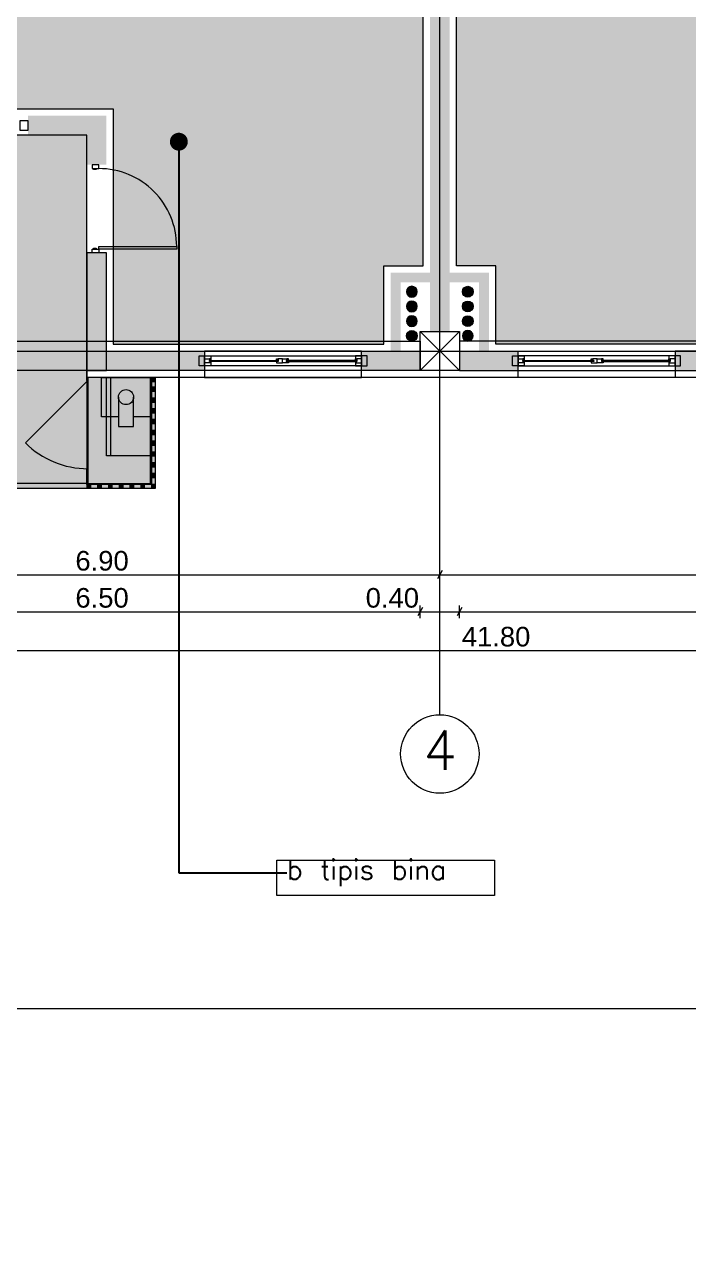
# Model space of a CAD drawing. Header units: millimetres. Extents: x 476244520 to 476657119, y 4620824743 to 4621446928.
# Drawn here: x 476406821 to 476413588, y 4621140540 to 4621153121 of the extents above; entities that cross this region are included whole.
import ezdxf

# ---------------------------------------------------------------- set-up
doc = ezdxf.new("R2010")
doc.units = ezdxf.units.MM
doc.header["$MEASUREMENT"] = 0
for name, color, linetype, lineweight in [('0_Pen_No__42_Pen_No__250_Pen_No__5', 5, 'Continuous', 0), ('2D Drafting - General_Pen_No__1_Pen_No__7', 7, 'Continuous', 0), ('2D Drafting - General_Pen_No__250_Pen_No__7_Pen_No__250', 7, 'Continuous', 0), ('2D Drafting - General_Pen_No__250_Pen_No__7_Pen_No__7', 7, 'Continuous', 0), ('2D Drafting - General_Pen_No__7_Pen_No__7_Pen_No__7', 7, 'Continuous', 0), ('Annotation - Text_Pen_No__7_Pen_No__5', 5, 'Continuous', 0), ('Doors_Pen_No__7_Pen_No__7_Pen_No__7', 7, 'Continuous', 0), ('G-Anno-Nplt_Pen_No__151', 151, 'Continuous', 0), ('G-Anno-Nplt_Pen_No__255', 255, 'Continuous', 0), ('G-Anno-Nplt_Pen_No__4', 7, 'Continuous', 0), ('gegmebi_Pen_No__1_Pen_No__7', 7, 'Continuous', 0), ('kar-panjara_Pen_No__7_Pen_No__7_Pen_No__7', 7, 'Continuous', 0), ('New_2D Drafting - General_Pen_No__250_Pen_No__7_Pen_No__255', 255, 'Continuous', 0), ('New_2D Drafting - General_Pen_No__2_Pen_No__250', 7, 'Continuous', 0), ('New_2D Drafting - General_Pen_No__30_Pen_No__9_Pen_No__9_Pen_No__255', 255, 'Continuous', 0), ('New_2D Drafting - General_Pen_No__30_Pen_No__9_Pen_No__9_Pen_No__7', 7, 'Continuous', 0), ('New_reg_nak_Pen_No__250', 7, 'Continuous', 0), ('New_reg_nak_Pen_No__7', 7, 'Continuous', 0), ('New_Structural - Bearing_Pen_No__1', 1, 'Continuous', 0), ('New_Structural - Bearing_Pen_No__250', 7, 'Continuous', 0), ('shaxtebi da milebi_Pen_No__1_Pen_No__1_Pen_No__1', 1, 'Continuous', 0), ('shaxtebi da milebi_Pen_No__5_Pen_No__5_Pen_No__5', 5, 'Continuous', 0), ('zoma_Pen_No__142', 142, 'Continuous', 0), ('zoma_Pen_No__5_Pen_No__5', 5, 'Continuous', 0)]:
    doc.layers.add(name, color=color, linetype=linetype, lineweight=lineweight)
doc.layers.add('shaxtebi da milebi_Pen_No__5_Pen_No__5_Pen_No__252', color=7, linetype='Continuous', lineweight=0, true_color=0x666666)
doc.layers.add('zoma', color=7, linetype='Continuous')
doc.styles.add('GENERATED_STYLE_2', font='arial.ttf')
doc.linetypes.add('Break', pattern='A,0,[1,A-4 бѓЎбѓђбѓ®бѓљбѓ\x98 - nikas1.Shx,S=15.679026,R=0,X=0,Y=0],-1975.557214,0', length=1975.557214)
doc.dimstyles.new('GENERATED_STYLE__1', dxfattribs={"dimtxt": 200, "dimasz": 64.421331, "dimexe": 0.18, "dimexo": 3, "dimgap": 0.09, "dimtad": 1, "dimtih": 1, "dimtoh": 1, "dimlfac": 0.001, "dimzin": 0, "dimdsep": 46, "dimtxsty": 'GENERATED_STYLE_2', "dimblk": 'ARROWHEAD_2', "dimblk1": 'ARROWHEAD_2', "dimblk2": 'ARROWHEAD_2', "dimcen": 0.09, "dimclrd": 142, "dimclre": 142, "dimclrt": 142, "dimadec": 0, "dimazin": 0, "dimtfac": 1, "dimtdec": 4, "dimtmove": 0, "dimatfit": 3, "dimfxl": 1, "dimtolj": 1, "dimtzin": 0, "dimarcsym": 0})
doc.dimstyles.new('GENERATED_STYLE__18', dxfattribs={"dimtxt": 0.18, "dimasz": 364.8, "dimexe": 0.18, "dimexo": 0.0625, "dimgap": 0.09, "dimtad": 0, "dimtih": 1, "dimtoh": 1, "dimdec": 4, "dimzin": 0, "dimdsep": 46, "dimcen": 0.09, "dimadec": 0, "dimazin": 0, "dimtfac": 1, "dimtdec": 4, "dimtmove": 0, "dimatfit": 3, "dimldrblk": 'ARROWHEAD_11', "dimfxl": 1, "dimtolj": 1, "dimtzin": 0, "dimarcsym": 0})
doc.dimstyles.new('GENERATED_STYLE__2', dxfattribs={"dimtxt": 200, "dimasz": 64.421331, "dimexe": 0.18, "dimexo": 3, "dimgap": 0.09, "dimtad": 1, "dimtih": 1, "dimtoh": 1, "dimlfac": 0.001, "dimzin": 0, "dimdsep": 46, "dimtxsty": 'GENERATED_STYLE_2', "dimblk": 'ARROWHEAD_2', "dimblk1": 'ARROWHEAD_2', "dimblk2": 'ARROWHEAD_2', "dimcen": 0.09, "dimclrd": 142, "dimclre": 142, "dimclrt": 142, "dimadec": 0, "dimazin": 0, "dimtfac": 1, "dimtdec": 4, "dimtmove": 2, "dimatfit": 3, "dimfxl": 1, "dimtolj": 1, "dimtzin": 0, "dimarcsym": 0})

# ---------------------------------------------------------------- blocks, each defined once
blk = doc.blocks.new('*D438', base_point=(476844527, 4621385791))
at = {"layer": 'zoma_Pen_No__142', "color": 142, "linetype": 'Continuous', "lineweight": 0, "transparency": 16777216}
for p, q in [((476404379, 4621127952), (476404330, 4621127868)), ((476404354, 4621127847), (476404354, 4621127974)), ((476404354, 4621127910), (476410854, 4621127910)), ((476410879, 4621127952), (476410830, 4621127868)), ((476410854, 4621127847), (476410854, 4621127974))]:
    blk.add_line(p, q, dxfattribs=at)
at = {"layer": 'zoma_Pen_No__142', "color": 142, "lineweight": 0, "transparency": 16777216, "char_height": 200, "attachment_point": 7, "style": 'GENERATED_STYLE_2'}
for s, insert in [('\\A1;{\\pql;\\fArial CYR|b0|i0|c204|p34;6.50}', (476407338, 4621127950)), ('\\A1;{\\pql;\\fArial CYR|b0|i0|c204|p34;0.40}', (476410298, 4621127950))]:
    blk.add_mtext(s, dxfattribs=dict(at, insert=insert))
blk = doc.blocks.new('ARROWHEAD_2')
at = {"color": 0, "linetype": 'Continuous', "lineweight": 0}
for p, q in [((0, 0), (-1, 0)), ((-0.38, -0.66), (0.38, 0.66))]:
    blk.add_line(p, q, dxfattribs=at)
blk = doc.blocks.new('*D439', base_point=(476844527, 4621385791))
at = {"layer": 'zoma_Pen_No__142', "color": 142, "linetype": 'Continuous', "lineweight": 0, "transparency": 16777216}
for p, q in [((476410879, 4621127952), (476410830, 4621127868)), ((476410854, 4621127847), (476410854, 4621127974)), ((476410854, 4621127910), (476411254, 4621127910)), ((476411279, 4621127952), (476411230, 4621127868)), ((476411254, 4621127847), (476411254, 4621127974))]:
    blk.add_line(p, q, dxfattribs=at)
blk = doc.blocks.new('*D440', base_point=(476844527, 4621385791))
at = {"layer": 'zoma_Pen_No__142', "color": 142, "linetype": 'Continuous', "lineweight": 0, "transparency": 16777216}
for p, q in [((476411279, 4621127952), (476411230, 4621127868)), ((476411254, 4621127847), (476411254, 4621127974)), ((476411254, 4621127910), (476417754, 4621127910)), ((476417779, 4621127952), (476417730, 4621127868)), ((476417754, 4621127847), (476417754, 4621127974))]:
    blk.add_line(p, q, dxfattribs=at)
at = {"layer": 'zoma_Pen_No__142', "color": 142, "lineweight": 0, "transparency": 16777216, "char_height": 200, "attachment_point": 7, "style": 'GENERATED_STYLE_2'}
for s, insert in [('\\A1;{\\pql;\\fArial CYR|b0|i0|c204|p34;6.50}', (476414238, 4621127950)), ('\\A1;{\\pql;\\fArial CYR|b0|i0|c204|p34;0.40}', (476417198, 4621127950))]:
    blk.add_mtext(s, dxfattribs=dict(at, insert=insert))
blk = doc.blocks.new('*D498', base_point=(476844527, 4621385791))
at = {"layer": 'zoma_Pen_No__142', "color": 142, "linetype": 'Continuous', "lineweight": 0, "transparency": 16777216}
for p, q in [((476404179, 4621147553), (476404130, 4621147468)), ((476404154, 4621147447), (476404154, 4621147574)), ((476404154, 4621147511), (476411054, 4621147511)), ((476411079, 4621147553), (476411030, 4621147468)), ((476411054, 4621147447), (476411054, 4621147574))]:
    blk.add_line(p, q, dxfattribs=at)
at = {"layer": 'zoma_Pen_No__142', "color": 142, "lineweight": 0, "transparency": 16777216, "insert": (476407338, 4621147551), "char_height": 200, "attachment_point": 7, "style": 'GENERATED_STYLE_2'}
blk.add_mtext('\\A1;{\\pql;\\fArial CYR|b0|i0|c204|p34;6.90}', dxfattribs=at)
blk = doc.blocks.new('*D499', base_point=(476844527, 4621385791))
at = {"layer": 'zoma_Pen_No__142', "color": 142, "linetype": 'Continuous', "lineweight": 0, "transparency": 16777216}
for p, q in [((476411079, 4621147553), (476411030, 4621147468)), ((476411054, 4621147447), (476411054, 4621147574)), ((476411054, 4621147511), (476417954, 4621147511)), ((476417979, 4621147553), (476417930, 4621147468)), ((476417954, 4621147447), (476417954, 4621147574))]:
    blk.add_line(p, q, dxfattribs=at)
at = {"layer": 'zoma_Pen_No__142', "color": 142, "lineweight": 0, "transparency": 16777216, "insert": (476414238, 4621147551), "char_height": 200, "attachment_point": 7, "style": 'GENERATED_STYLE_2'}
blk.add_mtext('\\A1;{\\pql;\\fArial CYR|b0|i0|c204|p34;6.90}', dxfattribs=at)
blk = doc.blocks.new('*D549', base_point=(476844527, 4621385791))
at = {"layer": 'zoma_Pen_No__142', "color": 142, "linetype": 'Continuous', "lineweight": 0, "transparency": 16777216}
for p, q in [((476404379, 4621147176), (476404330, 4621147091)), ((476404354, 4621147070), (476404354, 4621147197)), ((476404354, 4621147133), (476410854, 4621147133)), ((476410879, 4621147176), (476410830, 4621147091)), ((476410854, 4621147070), (476410854, 4621147197))]:
    blk.add_line(p, q, dxfattribs=at)
at = {"layer": 'zoma_Pen_No__142', "color": 142, "lineweight": 0, "transparency": 16777216, "char_height": 200, "attachment_point": 7, "style": 'GENERATED_STYLE_2'}
for s, insert in [('\\A1;{\\pql;\\fArial CYR|b0|i0|c204|p34;6.50}', (476407338, 4621147173)), ('\\A1;{\\pql;\\fArial CYR|b0|i0|c204|p34;0.40}', (476410298, 4621147173))]:
    blk.add_mtext(s, dxfattribs=dict(at, insert=insert))
blk = doc.blocks.new('*D550', base_point=(476844527, 4621385791))
at = {"layer": 'zoma_Pen_No__142', "color": 142, "linetype": 'Continuous', "lineweight": 0, "transparency": 16777216}
for p, q in [((476410879, 4621147176), (476410830, 4621147091)), ((476410854, 4621147070), (476410854, 4621147197)), ((476410854, 4621147133), (476411254, 4621147133)), ((476411279, 4621147176), (476411230, 4621147091)), ((476411254, 4621147070), (476411254, 4621147197))]:
    blk.add_line(p, q, dxfattribs=at)
blk = doc.blocks.new('*D551', base_point=(476844527, 4621385791))
at = {"layer": 'zoma_Pen_No__142', "color": 142, "linetype": 'Continuous', "lineweight": 0, "transparency": 16777216}
for p, q in [((476411279, 4621147176), (476411230, 4621147091)), ((476411254, 4621147070), (476411254, 4621147197)), ((476411254, 4621147133), (476417754, 4621147133)), ((476417779, 4621147176), (476417730, 4621147091)), ((476417754, 4621147070), (476417754, 4621147197))]:
    blk.add_line(p, q, dxfattribs=at)
at = {"layer": 'zoma_Pen_No__142', "color": 142, "lineweight": 0, "transparency": 16777216, "char_height": 200, "attachment_point": 7, "style": 'GENERATED_STYLE_2'}
for s, insert in [('\\A1;{\\pql;\\fArial CYR|b0|i0|c204|p34;6.50}', (476414238, 4621147173)), ('\\A1;{\\pql;\\fArial CYR|b0|i0|c204|p34;0.40}', (476417198, 4621147173))]:
    blk.add_mtext(s, dxfattribs=dict(at, insert=insert))
blk = doc.blocks.new('*D557', base_point=(476844527, 4621385791))
at = {"layer": 'zoma_Pen_No__142', "color": 142, "linetype": 'Continuous', "lineweight": 0, "transparency": 16777216}
for p, q in [((476390113, 4621146737), (476390154, 4621146737)), ((476390179, 4621146780), (476390130, 4621146695)), ((476390154, 4621146674), (476390154, 4621146801)), ((476390154, 4621146737), (476431954, 4621146737)), ((476431930, 4621146695), (476431979, 4621146780)), ((476431954, 4621146674), (476431954, 4621146801)), ((476431954, 4621146737), (476431996, 4621146737))]:
    blk.add_line(p, q, dxfattribs=at)
at = {"layer": 'zoma_Pen_No__142', "color": 142, "lineweight": 0, "transparency": 16777216, "insert": (476411278, 4621146777), "char_height": 200, "attachment_point": 7, "style": 'GENERATED_STYLE_2'}
blk.add_mtext('\\A1;{\\pql;\\fArial CYR|b0|i0|c204|p34;41.80}', dxfattribs=at)
blk = doc.blocks.new('ARROWHEAD_11')
at = {"color": 0, "linetype": 'Continuous', "lineweight": 0}
blk.add_line((0, 0), (-1, 0), dxfattribs=at)
at = {"color": 0, "linetype": 'Continuous', "lineweight": 0, "const_width": 0.25, "flags": 128}
blk.add_lwpolyline([(-0.125, 0, 1), (0.125, 0, 1)], format="xyb", close=True, dxfattribs=at)

msp = doc.modelspace()

# ---------------------------------------------------------------- hatches: boundary and pattern name
at = {"layer": '2D Drafting - General_Pen_No__250_Pen_No__7_Pen_No__7', "linetype": 'Continuous', "lineweight": 0}
for points in [[(476410954.207, 4621156492.829), (476410954.207, 4621149992.829), (476411154.207, 4621149992.829), (476411154.207, 4621156492.829)], [(476407454.207, 4621151992.829), (476407454.207, 4621152192.829), (476406853.888, 4621152192.829), (476406853.888, 4621151992.829)], [(476407654.207, 4621152192.829), (476407454.207, 4621152192.829), (476407454.207, 4621151692.825), (476407654.207, 4621151692.825)], [(476407454.207, 4621150792.825), (476407454.207, 4621149592.769), (476407654.207, 4621149592.769), (476407654.207, 4621150792.825)], [(476410554.207, 4621150592.958), (476410554.207, 4621149792.829), (476410654.207, 4621149792.829), (476410654.207, 4621150492.77), (476410954.207, 4621150492.77), (476410954.207, 4621150592.958)], [(476411554.207, 4621150592.958), (476411554.207, 4621149792.829), (476411454.207, 4621149792.829), (476411454.207, 4621150492.77), (476411154.207, 4621150492.77), (476411154.207, 4621150592.958)], [(476408654.422, 4621149792.769), (476408654.422, 4621149592.769), (476407654.207, 4621149592.769), (476407654.207, 4621149792.769)], [(476410254.424, 4621149792.829), (476410254.424, 4621149592.829), (476410854.207, 4621149592.829), (476410854.207, 4621149792.829)], [(476411853.99, 4621149792.829), (476411853.99, 4621149592.829), (476411254.207, 4621149592.829), (476411254.207, 4621149792.829)], [(476413453.992, 4621149792.829), (476413453.992, 4621149592.769), (476414454.207, 4621149592.769), (476414454.207, 4621149792.829)], [(476407454.211, 4621149522.829), (476407464.211, 4621149522.829), (476407464.211, 4621149492.829), (476407454.211, 4621149492.829)], [(476408104.211, 4621148442.858), (476408104.211, 4621149522.834), (476408114.211, 4621149522.834), (476408114.211, 4621148442.858)], [(476407454.211, 4621148592.829), (476407464.211, 4621148592.829), (476407464.211, 4621148442.88), (476407454.211, 4621148442.88)], [(476407454.305, 4621148442.858), (476408114.211, 4621148442.858), (476408114.211, 4621148432.858), (476407454.305, 4621148432.858)]]:
    msp.add_hatch(color=7, dxfattribs=at).paths.add_polyline_path(points)
at = {"layer": 'G-Anno-Nplt_Pen_No__151', "linetype": 'Continuous', "lineweight": 0, "true_color": 0x1f2f3f}
for points in [[(476404224.207, 4621166822.828), (476404224.207, 4621160462.829), (476404424.207, 4621160462.829), (476404424.207, 4621160162.828), (476404724.207, 4621160162.828), (476404724.207, 4621159301.81), (476404324.207, 4621159301.81), (476404324.207, 4621156962.828), (476404424.207, 4621156962.828), (476404424.207, 4621156422.829), (476404324.207, 4621156422.829), (476404324.207, 4621152262.771), (476407724.207, 4621152262.77), (476407724.207, 4621149862.77), (476410484.207, 4621149862.77), (476410484.207, 4621150662.958), (476410884.207, 4621150662.958), (476410884.207, 4621156422.829), (476410784.207, 4621156422.829), (476410784.207, 4621156962.829), (476410884.207, 4621156962.829), (476410884.207, 4621158250.12), (476410954.207, 4621158250.12), (476410954.207, 4621159992.829), (476410854.207, 4621159992.829), (476410854.207, 4621160242.829), (476410554.207, 4621160242.829), (476410554.207, 4621161263.847), (476410954.207, 4621161263.847), (476410954.207, 4621161866.098), (476410884.207, 4621161866.098), (476410884.207, 4621165922.832), (476407384.207, 4621165922.832), (476407384.207, 4621167022.829), (476404424.207, 4621167022.829), (476404424.207, 4621166822.828)], [(476417884.207, 4621166822.828), (476417884.207, 4621160462.829), (476417684.207, 4621160462.829), (476417684.207, 4621160162.828), (476417384.207, 4621160162.828), (476417384.207, 4621159301.81), (476417784.207, 4621159301.81), (476417784.207, 4621156962.828), (476417684.207, 4621156962.828), (476417684.207, 4621156422.829), (476417784.207, 4621156422.829), (476417784.207, 4621152262.771), (476414384.207, 4621152262.77), (476414384.207, 4621149862.77), (476411624.207, 4621149862.77), (476411624.207, 4621150662.958), (476411224.207, 4621150662.958), (476411224.207, 4621156422.829), (476411324.207, 4621156422.829), (476411324.207, 4621156962.829), (476411224.207, 4621156962.829), (476411224.207, 4621158250.12), (476411154.207, 4621158250.12), (476411154.207, 4621159992.829), (476411254.207, 4621159992.829), (476411254.207, 4621160242.829), (476411554.207, 4621160242.829), (476411554.207, 4621161263.847), (476411154.207, 4621161263.847), (476411154.207, 4621161866.098), (476411224.207, 4621161866.098), (476411224.207, 4621165922.832), (476414724.207, 4621165922.832), (476414724.207, 4621167022.829), (476417684.207, 4621167022.829), (476417684.207, 4621166822.828)]]:
    msp.add_hatch(color=169, dxfattribs=at).paths.add_polyline_path(points)
at = {"layer": 'G-Anno-Nplt_Pen_No__255', "linetype": 'Continuous', "lineweight": 0, "true_color": 0x3f3f3f}
msp.add_hatch(color=250, dxfattribs=at).paths.add_polyline_path([(476404254.207, 4621151992.829), (476404254.207, 4621149992.829), (476404354.207, 4621149992.829), (476404354.207, 4621149522.829), (476404304.207, 4621149522.829), (476404304.207, 4621148392.841), (476408154.204, 4621148392.864), (476408154.204, 4621149522.829), (476407454.207, 4621149522.829), (476407454.207, 4621151992.829)])
at = {"layer": 'New_2D Drafting - General_Pen_No__250_Pen_No__7_Pen_No__255', "linetype": 'Continuous', "lineweight": 0}
for points in [[(476408104.209, 4621149522.834), (476407604.209, 4621149522.83), (476407604.212, 4621149122.834), (476407777.197, 4621149122.836), (476407777.198, 4621149022.833), (476407931.224, 4621149022.834), (476407931.223, 4621149122.837), (476408104.212, 4621149122.839)], [(476408104.209, 4621149522.834), (476407654.209, 4621149522.834), (476407654.209, 4621148722.834), (476408104.209, 4621148722.834)]]:
    msp.add_hatch(color=255, dxfattribs=at).paths.add_polyline_path(points)
at = {"layer": 'New_2D Drafting - General_Pen_No__30_Pen_No__9_Pen_No__9_Pen_No__255', "linetype": 'Continuous', "lineweight": 0}
for points in [[(476408154.204, 4621149522.829), (476408114.204, 4621149522.829), (476408114.204, 4621149482.829), (476408154.204, 4621149482.829)], [(476408154.204, 4621149422.864), (476408114.204, 4621149422.864), (476408114.204, 4621149382.864), (476408154.204, 4621149382.864)], [(476408154.204, 4621149312.864), (476408114.204, 4621149312.864), (476408114.204, 4621149272.864), (476408154.204, 4621149272.864)], [(476408154.204, 4621149202.864), (476408114.204, 4621149202.864), (476408114.204, 4621149162.864), (476408154.204, 4621149162.864)], [(476408154.204, 4621149092.864), (476408114.204, 4621149092.864), (476408114.204, 4621149052.864), (476408154.204, 4621149052.864)], [(476408154.204, 4621148982.864), (476408114.204, 4621148982.864), (476408114.204, 4621148942.864), (476408154.204, 4621148942.864)], [(476408154.204, 4621148872.864), (476408114.204, 4621148872.864), (476408114.204, 4621148832.864), (476408154.204, 4621148832.864)], [(476408154.204, 4621148762.864), (476408114.204, 4621148762.864), (476408114.204, 4621148722.864), (476408154.204, 4621148722.864)], [(476408154.204, 4621148652.864), (476408114.204, 4621148652.864), (476408114.204, 4621148612.864), (476408154.204, 4621148612.864)], [(476408154.204, 4621148542.864), (476408114.204, 4621148542.864), (476408114.204, 4621148502.864), (476408154.204, 4621148502.864)], [(476407494.211, 4621148392.864), (476407494.211, 4621148432.864), (476407454.211, 4621148432.864), (476407454.211, 4621148392.864)], [(476407604.211, 4621148392.864), (476407604.211, 4621148432.864), (476407564.211, 4621148432.864), (476407564.211, 4621148392.864)], [(476407714.211, 4621148392.864), (476407714.211, 4621148432.864), (476407674.211, 4621148432.864), (476407674.211, 4621148392.864)], [(476407824.211, 4621148392.864), (476407824.211, 4621148432.864), (476407784.211, 4621148432.864), (476407784.211, 4621148392.864)], [(476407934.211, 4621148392.864), (476407934.211, 4621148432.864), (476407894.211, 4621148432.864), (476407894.211, 4621148392.864)], [(476408044.211, 4621148392.864), (476408044.211, 4621148432.864), (476408004.211, 4621148432.864), (476408004.211, 4621148392.864)], [(476408154.204, 4621148432.864), (476408114.204, 4621148432.864), (476408114.204, 4621148392.864), (476408154.204, 4621148392.864)], [(476408154.211, 4621148392.864), (476408154.211, 4621148432.864), (476408114.211, 4621148432.864), (476408114.211, 4621148392.864)]]:
    msp.add_hatch(color=255, dxfattribs=at).paths.add_polyline_path(points)
at = {"layer": 'shaxtebi da milebi_Pen_No__1_Pen_No__1_Pen_No__1', "linetype": 'Continuous', "lineweight": 0}
for points in [[(476410769.084, 4621150002.77, 1), (476410769.084, 4621149892.77, 1)], [(476411339.33, 4621150002.77, -1), (476411339.33, 4621149892.77, -1)]]:
    msp.add_hatch(color=1, dxfattribs=at).paths.add_polyline_path(points)
at = {"layer": 'shaxtebi da milebi_Pen_No__5_Pen_No__5_Pen_No__252', "linetype": 'Continuous', "lineweight": 0, "true_color": 0x666666}
for points in [[(476410769.084, 4621150452.77, 1), (476410769.084, 4621150342.77, 1)], [(476411339.33, 4621150452.77, -1), (476411339.33, 4621150342.77, -1)]]:
    msp.add_hatch(color=251, dxfattribs=at).paths.add_polyline_path(points)
at = {"layer": 'shaxtebi da milebi_Pen_No__5_Pen_No__5_Pen_No__5', "linetype": 'Continuous', "lineweight": 0}
for points in [[(476410769.084, 4621150302.77, 1), (476410769.084, 4621150192.77, 1)], [(476411339.33, 4621150302.77, -1), (476411339.33, 4621150192.77, -1)], [(476410769.084, 4621150152.77, 1), (476410769.084, 4621150042.77, 1)], [(476411339.33, 4621150152.77, -1), (476411339.33, 4621150042.77, -1)]]:
    msp.add_hatch(color=5, dxfattribs=at).paths.add_polyline_path(points)

# ---------------------------------------------------------------- linework, layer by layer
at = {"layer": '0_Pen_No__42_Pen_No__250_Pen_No__5', "color": 5, "linetype": 'Continuous', "lineweight": 0}
msp.add_circle((476411054.207, 4621145683.232), 400, dxfattribs=at)
msp.add_circle((476411054.207, 4621145683.232), 400, dxfattribs=at)
at = {"layer": '2D Drafting - General_Pen_No__1_Pen_No__7', "color": 7, "linetype": 'Continuous', "lineweight": 0}
for p, q in [((476410854.207, 4621149592.829), (476411254.207, 4621149992.829)), ((476411254.207, 4621149592.829), (476410854.207, 4621149992.829))]:
    msp.add_line(p, q, dxfattribs=at)
at = {"layer": '2D Drafting - General_Pen_No__1_Pen_No__7', "color": 7, "linetype": 'Continuous', "lineweight": 0, "flags": 128}
for points in [[(476410854.207, 4621149592.829), (476404354.207, 4621149592.829), (476404354.207, 4621149892.829), (476410854.207, 4621149892.829)], [(476411254.207, 4621149592.829), (476410854.207, 4621149592.829), (476410854.207, 4621149992.829), (476411254.207, 4621149992.829)], [(476411254.207, 4621149592.829), (476417754.207, 4621149592.829), (476417754.207, 4621149892.829), (476411254.207, 4621149892.829)]]:
    msp.add_lwpolyline(points, close=True, dxfattribs=at)
at = {"layer": '2D Drafting - General_Pen_No__250_Pen_No__7_Pen_No__250', "color": 7, "linetype": 'Continuous', "lineweight": 0, "flags": 128}
for points in [[(476407454.207, 4621150792.825), (476407454.207, 4621149592.769), (476407654.207, 4621149592.769), (476407654.207, 4621150792.825)], [(476408654.422, 4621149792.769), (476408654.422, 4621149592.769), (476407654.207, 4621149592.769), (476407654.207, 4621149792.769)], [(476413453.992, 4621149792.829), (476413453.992, 4621149592.769), (476414454.207, 4621149592.769), (476414454.207, 4621149792.829)], [(476407454.211, 4621149522.829), (476407464.211, 4621149522.829), (476407464.211, 4621149492.829), (476407454.211, 4621149492.829)], [(476408104.211, 4621148442.858), (476408104.211, 4621149522.834), (476408114.211, 4621149522.834), (476408114.211, 4621148442.858)], [(476407454.211, 4621148592.829), (476407464.211, 4621148592.829), (476407464.211, 4621148442.88), (476407454.211, 4621148442.88)], [(476407454.305, 4621148442.858), (476408114.211, 4621148442.858), (476408114.211, 4621148432.858), (476407454.305, 4621148432.858)]]:
    msp.add_lwpolyline(points, close=True, dxfattribs=at)
at = {"layer": '2D Drafting - General_Pen_No__7_Pen_No__7_Pen_No__7', "color": 7, "linetype": 'Continuous', "lineweight": 0}
msp.add_arc((476407576.631, 4621150859.003), 794.311, 359.9985151, 90.0001966, dxfattribs=at)
at = {"layer": 'Doors_Pen_No__7_Pen_No__7_Pen_No__7', "color": 7, "linetype": 'Continuous', "lineweight": 0, "flags": 128}
for points in [[(476407508.896, 4621151692.827), (476407508.895, 4621151653.316), (476407576.629, 4621151653.314), (476407576.63, 4621151692.825)], [(476407523.295, 4621151644.427), (476407523.295, 4621151653.316), (476407549.962, 4621151653.315), (476407549.962, 4621151644.426)], [(476407508.896, 4621150792.827), (476407508.897, 4621150832.338), (476407576.631, 4621150832.337), (476407576.63, 4621150792.825)], [(476407523.297, 4621150832.338), (476407523.298, 4621150841.227), (476407549.964, 4621150841.226), (476407549.964, 4621150832.337)], [(476407576.631, 4621150832.337), (476407576.631, 4621150859.003), (476408370.942, 4621150858.983), (476408370.942, 4621150832.316)]]:
    msp.add_lwpolyline(points, close=True, dxfattribs=at)
at = {"layer": 'G-Anno-Nplt_Pen_No__4', "color": 7, "linetype": 'Continuous', "lineweight": 0, "flags": 128}
for points in [[(476404324.207, 4621152262.771), (476407724.207, 4621152262.77), (476407724.207, 4621149862.77), (476410484.207, 4621149862.77), (476410484.207, 4621150662.958), (476410884.207, 4621150662.958), (476410884.207, 4621156422.829), (476410784.207, 4621156422.829), (476410784.207, 4621156962.829), (476410884.207, 4621156962.829), (476410884.207, 4621158250.12), (476410954.207, 4621158250.12), (476410954.207, 4621159992.829), (476410854.207, 4621159992.829), (476410854.207, 4621160242.829), (476410554.207, 4621160242.829), (476410554.207, 4621161263.847), (476410954.207, 4621161263.847), (476410954.207, 4621161866.098), (476410884.207, 4621161866.098), (476410884.207, 4621165922.832), (476407384.207, 4621165922.832), (476407384.207, 4621167022.829), (476404424.207, 4621167022.829)], [(476417784.207, 4621156422.829), (476417784.207, 4621152262.771), (476414384.207, 4621152262.77), (476414384.207, 4621149862.77), (476411624.207, 4621149862.77), (476411624.207, 4621150662.958), (476411224.207, 4621150662.958), (476411224.207, 4621156422.829)]]:
    msp.add_lwpolyline(points, dxfattribs=at)
msp.add_lwpolyline([(476404254.207, 4621151992.829), (476404254.207, 4621149992.829), (476404354.207, 4621149992.829), (476404354.207, 4621149522.829), (476404304.207, 4621149522.829), (476404304.207, 4621148392.841), (476408154.204, 4621148392.864), (476408154.204, 4621149522.829), (476407454.207, 4621149522.829), (476407454.207, 4621151992.829)], close=True, dxfattribs=at)
at = {"layer": 'gegmebi_Pen_No__1_Pen_No__7', "color": 7, "linetype": 'Continuous', "lineweight": 0, "flags": 128}
for points in [[(476407777.197, 4621149122.836), (476407604.212, 4621149122.834), (476407604.209, 4621149522.83), (476408104.209, 4621149522.834), (476408104.212, 4621149122.839), (476407931.223, 4621149122.837)], [(476407777.196, 4621149322.834), (476407777.198, 4621149022.833), (476407931.224, 4621149022.834), (476407931.222, 4621149322.836)]]:
    msp.add_lwpolyline(points, dxfattribs=at)
at = {"layer": 'kar-panjara_Pen_No__7_Pen_No__7_Pen_No__7', "color": 7, "linetype": 'Continuous', "lineweight": 0, "flags": 128}
for points in [[(476406853.895, 4621152042.796), (476406773.895, 4621152042.793), (476406773.89, 4621152142.793), (476406853.89, 4621152142.796)], [(476408719.852, 4621149642.403), (476408599.852, 4621149642.403), (476408599.852, 4621149742.403), (476408719.852, 4621149742.403)], [(476408654.422, 4621149742.402), (476410254.424, 4621149742.347), (476410254.424, 4621149642.402), (476408654.422, 4621149642.458)], [(476408654.422, 4621149712.287), (476408704.852, 4621149712.287), (476408704.852, 4621149697.287), (476408704.852, 4621149687.287), (476408719.852, 4621149687.287), (476408719.852, 4621149672.287), (476408654.422, 4621149672.287)], [(476408719.852, 4621149712.287), (476408704.852, 4621149712.287), (476408704.852, 4621149697.287), (476408719.852, 4621149697.287)], [(476408704.852, 4621149697.287), (476409404.852, 4621149697.287), (476409404.852, 4621149687.287), (476408704.852, 4621149687.287)], [(476409389.852, 4621149712.287), (476409404.852, 4621149712.287), (476409404.852, 4621149697.287), (476409389.852, 4621149697.287)], [(476409449.852, 4621149712.287), (476409404.852, 4621149712.287), (476409404.852, 4621149697.287), (476409404.852, 4621149687.287), (476409389.852, 4621149687.287), (476409389.852, 4621149672.287), (476409449.852, 4621149672.287)], [(476409449.852, 4621149712.287), (476409494.852, 4621149712.287), (476409494.852, 4621149697.287), (476409494.852, 4621149687.287), (476409509.852, 4621149687.287), (476409509.852, 4621149672.287), (476409449.852, 4621149672.287)], [(476410209.424, 4621149697.287), (476409485.584, 4621149697.287), (476409485.584, 4621149687.287), (476410209.424, 4621149687.287)], [(476409509.852, 4621149712.287), (476409494.852, 4621149712.287), (476409494.852, 4621149697.287), (476409509.852, 4621149697.287)], [(476410194.75, 4621149642.403), (476410314.75, 4621149642.403), (476410314.75, 4621149742.403), (476410194.75, 4621149742.403)], [(476410194.75, 4621149712.287), (476410209.424, 4621149712.287), (476410209.424, 4621149697.287), (476410194.75, 4621149697.287)], [(476410254.424, 4621149712.287), (476410209.424, 4621149712.287), (476410209.424, 4621149697.287), (476410209.424, 4621149687.287), (476410194.75, 4621149687.287), (476410194.75, 4621149672.287), (476410254.424, 4621149672.287)], [(476411913.665, 4621149642.403), (476411793.665, 4621149642.403), (476411793.665, 4621149742.403), (476411913.665, 4621149742.403)], [(476413453.992, 4621149742.402), (476411853.99, 4621149742.347), (476411853.99, 4621149642.402), (476413453.992, 4621149642.458)], [(476411853.99, 4621149712.287), (476411898.99, 4621149712.287), (476411898.99, 4621149697.287), (476411898.99, 4621149687.287), (476411913.665, 4621149687.287), (476411913.665, 4621149672.287), (476411853.99, 4621149672.287)], [(476411913.665, 4621149712.287), (476411898.99, 4621149712.287), (476411898.99, 4621149697.287), (476411913.665, 4621149697.287)], [(476411898.99, 4621149697.287), (476412622.83, 4621149697.287), (476412622.83, 4621149687.287), (476411898.99, 4621149687.287)], [(476412658.562, 4621149712.287), (476412613.562, 4621149712.287), (476412613.562, 4621149697.287), (476412613.562, 4621149687.287), (476412598.562, 4621149687.287), (476412598.562, 4621149672.287), (476412658.562, 4621149672.287)], [(476412598.562, 4621149712.287), (476412613.562, 4621149712.287), (476412613.562, 4621149697.287), (476412598.562, 4621149697.287)], [(476412658.562, 4621149712.287), (476412703.562, 4621149712.287), (476412703.562, 4621149697.287), (476412703.562, 4621149687.287), (476412718.562, 4621149687.287), (476412718.562, 4621149672.287), (476412658.562, 4621149672.287)], [(476412718.562, 4621149712.287), (476412703.562, 4621149712.287), (476412703.562, 4621149697.287), (476412718.562, 4621149697.287)], [(476413403.562, 4621149697.287), (476412703.562, 4621149697.287), (476412703.562, 4621149687.287), (476413403.562, 4621149687.287)], [(476413388.562, 4621149642.403), (476413508.562, 4621149642.403), (476413508.562, 4621149742.403), (476413388.562, 4621149742.403)], [(476413453.992, 4621149712.287), (476413403.562, 4621149712.287), (476413403.562, 4621149697.287), (476413403.562, 4621149687.287), (476413388.562, 4621149687.287), (476413388.562, 4621149672.287), (476413453.992, 4621149672.287)], [(476413388.562, 4621149712.287), (476413403.562, 4621149712.287), (476413403.562, 4621149697.287), (476413388.562, 4621149697.287)]]:
    msp.add_lwpolyline(points, close=True, dxfattribs=at)
at = {"layer": 'New_2D Drafting - General_Pen_No__2_Pen_No__250', "color": 7, "linetype": 'Continuous', "lineweight": 0, "flags": 128}
msp.add_lwpolyline([(476409392.791, 4621144600.747), (476411612.796, 4621144600.747), (476411612.796, 4621144241.371), (476409392.791, 4621144241.371)], close=True, dxfattribs=at)
at = {"layer": 'New_2D Drafting - General_Pen_No__30_Pen_No__9_Pen_No__9_Pen_No__7', "color": 7, "linetype": 'Continuous', "lineweight": 0, "flags": 128}
for points in [[(476408154.204, 4621149522.829), (476408114.204, 4621149522.829), (476408114.204, 4621149482.829), (476408154.204, 4621149482.829)], [(476408154.204, 4621149422.864), (476408114.204, 4621149422.864), (476408114.204, 4621149382.864), (476408154.204, 4621149382.864)], [(476408154.204, 4621149312.864), (476408114.204, 4621149312.864), (476408114.204, 4621149272.864), (476408154.204, 4621149272.864)], [(476408154.204, 4621149202.864), (476408114.204, 4621149202.864), (476408114.204, 4621149162.864), (476408154.204, 4621149162.864)], [(476408154.204, 4621149092.864), (476408114.204, 4621149092.864), (476408114.204, 4621149052.864), (476408154.204, 4621149052.864)], [(476408154.204, 4621148982.864), (476408114.204, 4621148982.864), (476408114.204, 4621148942.864), (476408154.204, 4621148942.864)], [(476408154.204, 4621148872.864), (476408114.204, 4621148872.864), (476408114.204, 4621148832.864), (476408154.204, 4621148832.864)], [(476408154.204, 4621148762.864), (476408114.204, 4621148762.864), (476408114.204, 4621148722.864), (476408154.204, 4621148722.864)], [(476408154.204, 4621148652.864), (476408114.204, 4621148652.864), (476408114.204, 4621148612.864), (476408154.204, 4621148612.864)], [(476408154.204, 4621148542.864), (476408114.204, 4621148542.864), (476408114.204, 4621148502.864), (476408154.204, 4621148502.864)], [(476407494.211, 4621148392.864), (476407494.211, 4621148432.864), (476407454.211, 4621148432.864), (476407454.211, 4621148392.864)], [(476407604.211, 4621148392.864), (476407604.211, 4621148432.864), (476407564.211, 4621148432.864), (476407564.211, 4621148392.864)], [(476407714.211, 4621148392.864), (476407714.211, 4621148432.864), (476407674.211, 4621148432.864), (476407674.211, 4621148392.864)], [(476407824.211, 4621148392.864), (476407824.211, 4621148432.864), (476407784.211, 4621148432.864), (476407784.211, 4621148392.864)], [(476407934.211, 4621148392.864), (476407934.211, 4621148432.864), (476407894.211, 4621148432.864), (476407894.211, 4621148392.864)], [(476408044.211, 4621148392.864), (476408044.211, 4621148432.864), (476408004.211, 4621148432.864), (476408004.211, 4621148392.864)], [(476408154.204, 4621148432.864), (476408114.204, 4621148432.864), (476408114.204, 4621148392.864), (476408154.204, 4621148392.864)], [(476408154.211, 4621148392.864), (476408154.211, 4621148432.864), (476408114.211, 4621148432.864), (476408114.211, 4621148392.864)]]:
    msp.add_lwpolyline(points, close=True, dxfattribs=at)
at = {"layer": 'New_reg_nak_Pen_No__250', "color": 7, "linetype": 'Continuous', "lineweight": 0}
for p, q in [((476407464.211, 4621149492.829), (476407464.211, 4621148592.829)), ((476407699.686, 4621148722.834), (476407699.687, 4621149522.834))]:
    msp.add_line(p, q, dxfattribs=at)
at = {"layer": 'New_reg_nak_Pen_No__250', "color": 7, "linetype": 'Continuous', "lineweight": 0, "flags": 128}
msp.add_lwpolyline([(476407454.207, 4621149592.829), (476407454.207, 4621148442.88), (476404354.207, 4621148442.88), (476404354.207, 4621149522.829), (476404304.207, 4621149522.829), (476404304.207, 4621148392.841), (476407454.207, 4621148392.872)], dxfattribs=at)
msp.add_lwpolyline([(476408104.209, 4621149522.834), (476408104.209, 4621148722.834), (476407654.209, 4621148722.834), (476407654.209, 4621149522.834)], close=True, dxfattribs=at)
at = {"layer": 'New_reg_nak_Pen_No__250', "color": 7, "linetype": 'Continuous', "lineweight": 0}
msp.add_circle((476407854.209, 4621149322.834), 77.013, dxfattribs=at)
at = {"layer": 'New_reg_nak_Pen_No__7', "color": 7, "linetype": 'Continuous', "lineweight": 0, "flags": 128}
for points in [[(476408654.422, 4621149792.829), (476408654.422, 4621149522.829), (476410254.424, 4621149522.829), (476410254.424, 4621149792.829)], [(476413453.992, 4621149792.829), (476413453.992, 4621149522.829), (476411853.99, 4621149522.829), (476411853.99, 4621149792.829)]]:
    msp.add_lwpolyline(points, close=True, dxfattribs=at)
msp.add_lwpolyline([(476414654.207, 4621149592.829), (476414654.207, 4621149522.829), (476407454.207, 4621149522.829), (476407454.207, 4621149592.829)], dxfattribs=at)
at = {"layer": 'New_Structural - Bearing_Pen_No__1', "color": 1, "linetype": 'Break', "lineweight": 0}
msp.add_line((476374220.452, 4621143086.215), (476442354.006, 4621143086.215), dxfattribs=at)
at = {"layer": 'New_Structural - Bearing_Pen_No__250', "color": 7, "linetype": 'Continuous', "lineweight": 0}
msp.add_line((476407464.222, 4621149492.829), (476406827.823, 4621148856.43), dxfattribs=at)
msp.add_arc((476407464.211, 4621149492.818), 899.988, 225, 270, dxfattribs=at)
at = {"layer": 'shaxtebi da milebi_Pen_No__1_Pen_No__1_Pen_No__1', "color": 1, "linetype": 'Continuous', "lineweight": 0, "flags": 128}
for points in [[(476410769.084, 4621150002.77, -1), (476410769.084, 4621149892.77, -1)], [(476411339.33, 4621150002.77, 1), (476411339.33, 4621149892.77, 1)]]:
    msp.add_lwpolyline(points, format="xyb", close=True, dxfattribs=at)
at = {"layer": 'shaxtebi da milebi_Pen_No__5_Pen_No__5_Pen_No__252', "color": 251, "linetype": 'Continuous', "lineweight": 0, "true_color": 0x666666, "flags": 128}
for points in [[(476410769.084, 4621150452.77, 1), (476410769.084, 4621150342.77, 1)], [(476411339.33, 4621150452.77, -1), (476411339.33, 4621150342.77, -1)]]:
    msp.add_lwpolyline(points, format="xyb", close=True, dxfattribs=at)
at = {"layer": 'shaxtebi da milebi_Pen_No__5_Pen_No__5_Pen_No__5', "color": 5, "linetype": 'Continuous', "lineweight": 0, "flags": 128}
for points in [[(476410769.084, 4621150302.77, 1), (476410769.084, 4621150192.77, 1)], [(476411339.33, 4621150302.77, -1), (476411339.33, 4621150192.77, -1)], [(476410769.084, 4621150152.77, 1), (476410769.084, 4621150042.77, 1)], [(476411339.33, 4621150152.77, -1), (476411339.33, 4621150042.77, -1)]]:
    msp.add_lwpolyline(points, format="xyb", close=True, dxfattribs=at)
at = {"layer": 'zoma_Pen_No__5_Pen_No__5', "color": 5, "linetype": 'Continuous', "lineweight": 0}
for p, q in [((476411054.207, 4621146083.232), (476411054.207, 4621170794.038)), ((476386273.656, 4621149792.829), (476436160.037, 4621149792.829)), ((476386273.656, 4621149792.829), (476436160.037, 4621149792.829))]:
    msp.add_line(p, q, dxfattribs=at)

# ---------------------------------------------------------------- texts
at = {"layer": 'Annotation - Text_Pen_No__7_Pen_No__5', "color": 5, "linetype": 'Continuous', "lineweight": 0, "insert": (476411056.365, 4621145921.804), "char_height": 400, "attachment_point": 2}
msp.add_mtext('\\A1;{\\pqc;\\Ftxt.shx;4}', dxfattribs=at)
at = {"layer": 'New_2D Drafting - General_Pen_No__2_Pen_No__250', "color": 7, "linetype": 'Continuous', "lineweight": 0, "insert": (476409492.791, 4621144469.485), "char_height": 200, "attachment_point": 4}
msp.add_mtext('\\A1;{\\pql;\\Ftxt.shx;b tipis bina}', dxfattribs=at)

# ---------------------------------------------------------------- dimensions: what is measured, and where the dimension line sits
at = {"layer": 'zoma', "color": 142, "linetype": 'Continuous', "lineweight": 0}
for base, p1, p2, dimstyle, picture, middle in [((476410854.207, 4621127910.11), (476404354.207, 4621161016.302), (476410854.207, 4621161016.302), 'GENERATED_STYLE__1', '*D438', (476407597.914, 4621128050.11)), ((476411254.207, 4621127910.11), (476410854.207, 4621161016.302), (476411254.207, 4621161016.302), 'GENERATED_STYLE__1', '*D439', (476410557.359, 4621128050.11)), ((476417754.207, 4621127910.11), (476411254.207, 4621161016.302), (476417754.207, 4621161016.302), 'GENERATED_STYLE__1', '*D440', (476414497.914, 4621128050.11)), ((476411054.207, 4621147510.657), (476404154.207, 4621149149.353), (476411054.207, 4621149149.353), 'GENERATED_STYLE__1', '*D498', (476407597.914, 4621147650.657)), ((476417954.207, 4621147510.657), (476411054.207, 4621149149.353), (476417954.207, 4621149149.353), 'GENERATED_STYLE__1', '*D499', (476414497.914, 4621147650.657)), ((476410854.207, 4621147133.461), (476404354.207, 4621148636.127), (476410854.207, 4621148636.127), 'GENERATED_STYLE__1', '*D549', (476407597.914, 4621147273.461)), ((476411254.207, 4621147133.461), (476410854.207, 4621148636.127), (476411254.207, 4621148636.127), 'GENERATED_STYLE__1', '*D550', (476410557.359, 4621147273.461)), ((476417754.207, 4621147133.461), (476411254.207, 4621148636.127), (476417754.207, 4621148636.127), 'GENERATED_STYLE__1', '*D551', (476414497.914, 4621147273.461)), ((476431954.207, 4621146737.479), (476390154.207, 4621148596.067), (476431954.207, 4621148596.067), 'GENERATED_STYLE__2', '*D557', (476411613.52, 4621146877.479))]:
    dim = msp.add_linear_dim(base=base, p1=p1, p2=p2, dimstyle=dimstyle, dxfattribs=at)
    dim.commit()
    dim.dimension.update_dxf_attribs({"geometry": picture, "text_midpoint": middle, "dimtype": 160})

# ---------------------------------------------------------------- leaders
at = {"layer": 'New_2D Drafting - General_Pen_No__2_Pen_No__250', "color": 7, "linetype": 'Continuous', "lineweight": 0, "annotation_type": 0, "has_hookline": 1, "hookline_direction": 0, "text_width": 1933.333}
msp.add_leader([(476408392.791, 4621151927.62), (476408392.791, 4621144469.485), (476409492.701, 4621144469.485)], dimstyle='GENERATED_STYLE__18', dxfattribs=at)

doc.saveas('drawing.dxf')
